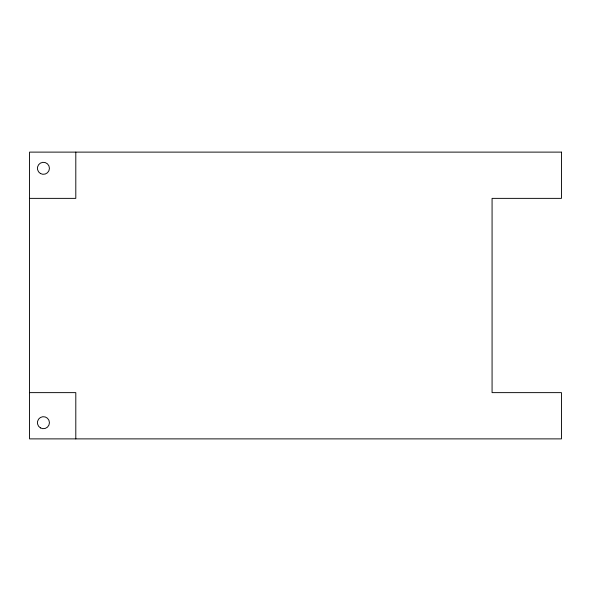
<?xml version="1.0" encoding="UTF-8"?>
<svg xmlns="http://www.w3.org/2000/svg" width="591" height="591" viewBox="0 0 591 591"><rect width="100%" height="100%" fill="white"/><g stroke="black" fill="none" stroke-linecap="round" stroke-linejoin="round"><path stroke-width="0.89" d="M29.55 198.369L75.803 198.369L75.803 152.116M29.55 392.631L75.803 392.631L75.803 438.884M561.45 152.116L29.55 152.116L29.55 438.884L561.45 438.884L561.45 392.631L492.074 392.631L492.074 198.369L561.45 198.369L561.45 152.116M40.417 427.899A6.013 6.013 0 0 0 49.437 422.691A6.013 6.013 0 0 0 40.417 417.49A6.013 6.013 0 0 0 40.417 427.899M40.417 173.51A6.013 6.013 0 0 0 49.437 168.309A6.013 6.013 0 0 0 40.417 163.101A6.013 6.013 0 0 0 40.417 173.51"/></g></svg>
